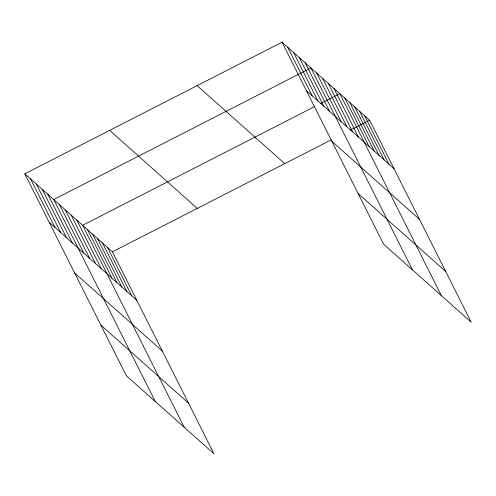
<?xml version="1.0" encoding="UTF-8"?>
<svg xmlns="http://www.w3.org/2000/svg" width="496" height="496" viewBox="0 0 496 496"><rect width="100%" height="100%" fill="white"/><g stroke="black" fill="none" stroke-linecap="round" stroke-linejoin="round"><path stroke-width="0.74" d="M24.8 173.817L112.406 251.825L213.987 453.79L126.375 375.782L24.8 173.817L282.013 42.21L369.625 120.218L471.2 322.183L383.594 244.175L282.013 42.21M314.507 106.659L82.621 225.302L184.196 427.267M320.67 103.503L339.834 93.694L441.415 295.659M112.406 251.825L331.291 139.835M350.455 130.026L369.625 120.218M306.404 90.7L394.01 168.714M331.874 141.348L419.486 219.356M358.118 193.527L445.73 271.535M197.135 85.641L284.741 163.649M109.678 130.386L197.29 208.401M49.191 222.307L136.797 300.322M74.66 272.955L162.266 350.963M100.905 325.134L188.511 403.143M364.659 115.797L389.05 164.294M359.693 111.377L384.084 159.873M354.733 106.956L379.118 155.453M349.767 102.536L374.151 151.032M344.801 98.115L369.191 146.611M334.056 88.548L358.441 137.039M328.271 83.402L352.662 131.893M322.493 78.25L346.878 126.74M316.708 73.104L341.099 121.594M412.505 269.917L310.924 67.952L53.711 199.559L155.285 401.524M305.145 62.806L329.53 111.296M299.361 57.654L323.752 106.144M293.576 52.508L317.967 100.998M287.798 47.356L312.189 95.852M107.446 247.405L131.831 295.901M102.48 242.984L126.871 291.481M97.514 238.564L121.904 287.06M92.554 234.143L116.938 282.639M87.587 229.722L111.972 278.219M76.837 220.156L101.227 268.646M71.058 215.01L95.449 263.5M65.274 209.858L89.664 258.348M59.495 204.712L83.88 253.202M47.926 194.413L72.317 242.904M42.148 189.261L66.532 237.751M36.363 184.115L60.754 232.605M30.585 178.963L54.969 227.459"/></g></svg>
